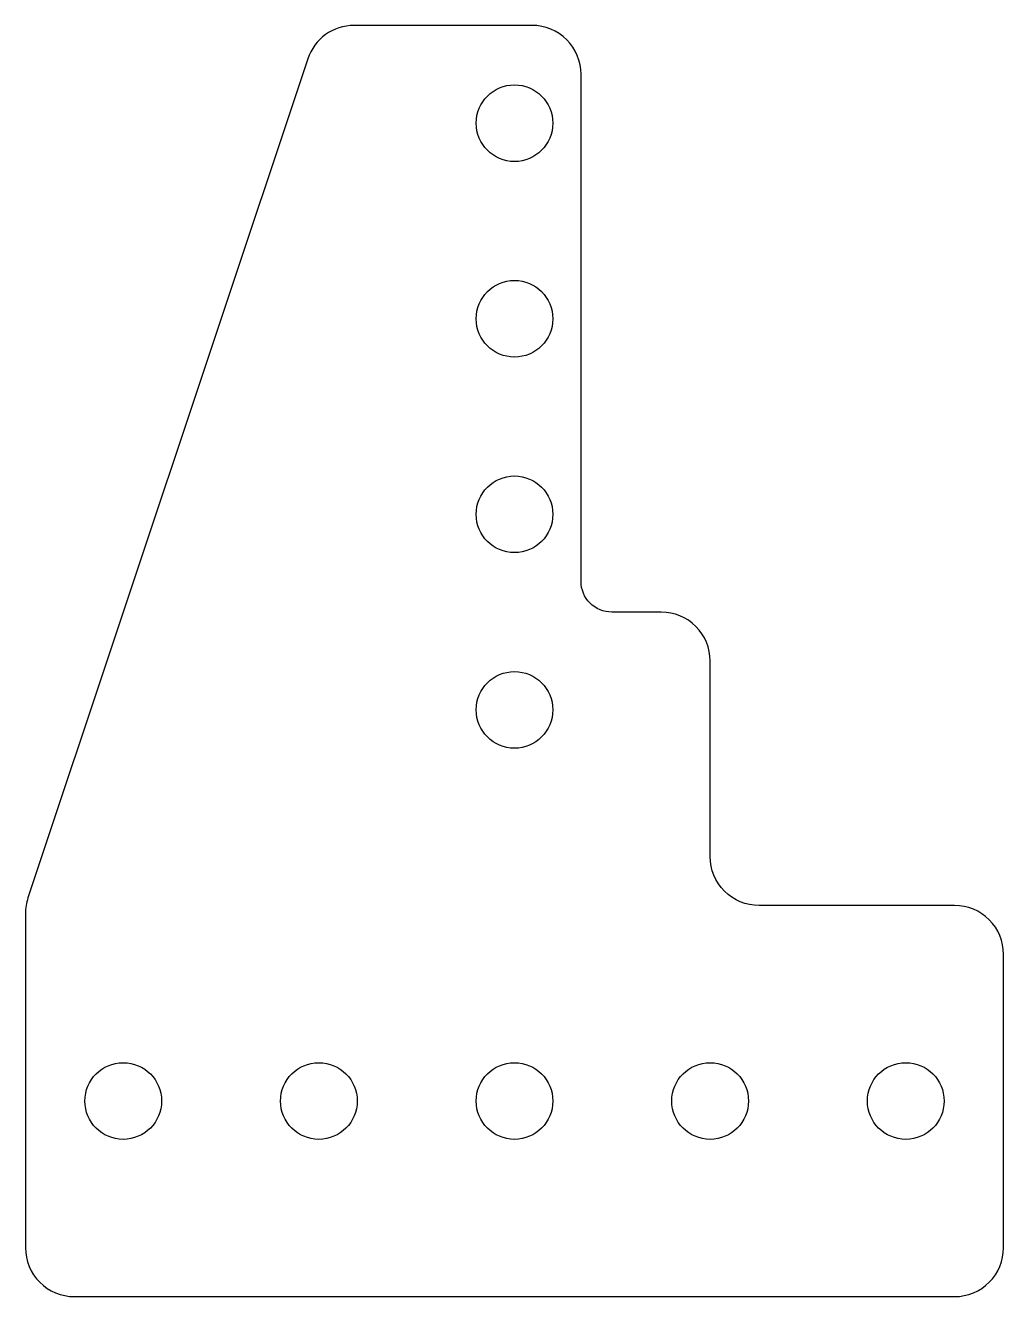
# Model space of a CAD drawing. Header units: inches. Extents: x -1.75 to 0.75, y -1 to 2.25.
import ezdxf

# ---------------------------------------------------------------- set-up
doc = ezdxf.new("R2010")
doc.units = ezdxf.units.IN
doc.header["$MEASUREMENT"] = 0

msp = doc.modelspace()

# ---------------------------------------------------------------- linework, layer by layer
msp.add_lwpolyline([(0, 0.625, 0.414214), (-0.125, 0.75), (-0.2513, 0.75, -0.414214), (-0.33, 0.8287), (-0.33, 2.125, 0.414214), (-0.455, 2.25), (-0.9099, 2.25, 0.322823), (-1.0285, 2.1645), (-1.7436, 0.0192, 0.080612), (-1.75, -0.0203), (-1.75, -0.875, 0.414214), (-1.625, -1), (0.625, -1, 0.414214), (0.75, -0.875), (0.75, -0.125, 0.414214), (0.625, 0), (0.125, 0, -0.414214), (0, 0.125)], format="xyb", close=True)
for centre in [(-0.5, 2), (-0.5, 1.5), (-0.5, 1), (-0.5, 0.5), (-1.5, -0.5), (-1, -0.5), (-0.5, -0.5), (0, -0.5), (0.5, -0.5)]:
    msp.add_circle(centre, 0.098)

doc.saveas('drawing.dxf')
